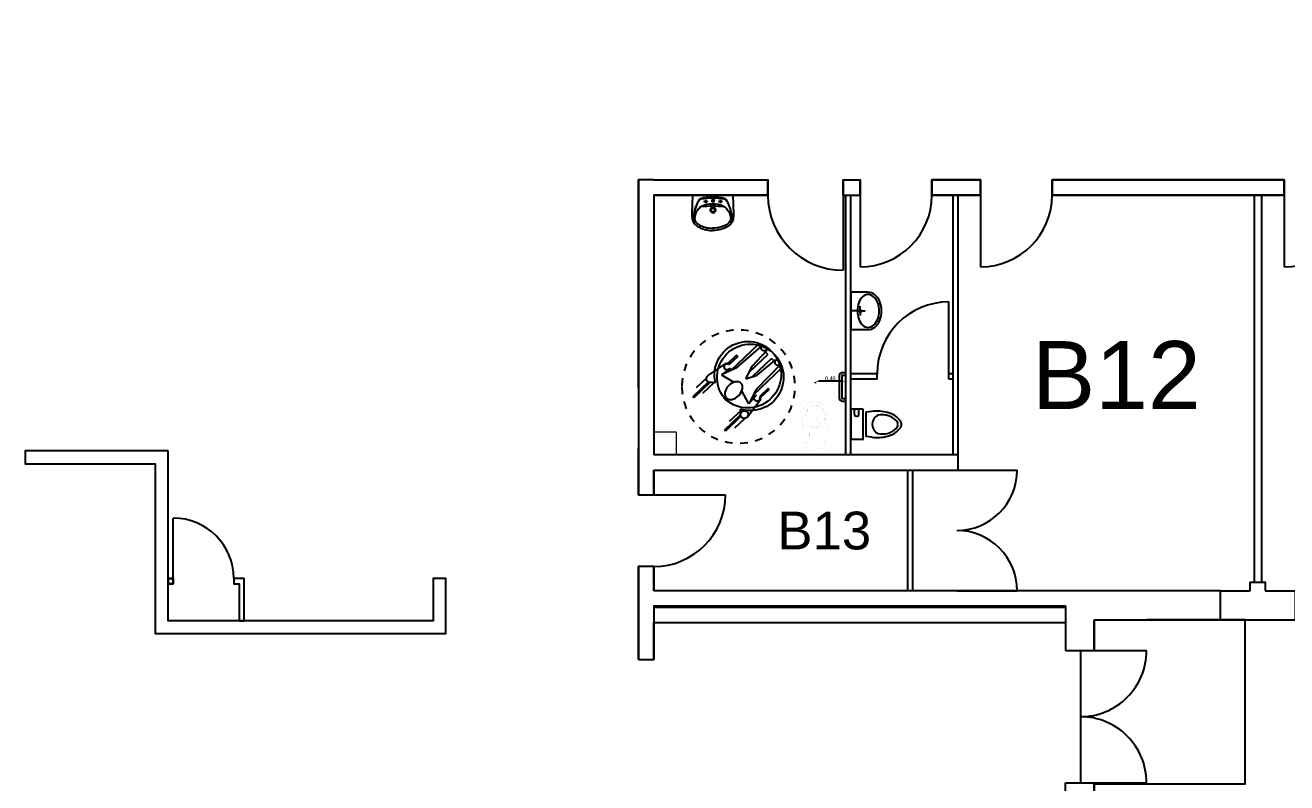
# Model space of a CAD drawing. Header units: millimetres. Extents: x -223503 to -221183, y 15861 to 17311.
# Drawn here: x -222548.29 to -222531.59, y 16059.87 to 16069.89 of the extents above; entities that cross this region are included whole.
import ezdxf

# ---------------------------------------------------------------- set-up
doc = ezdxf.new("R2010")
doc.units = ezdxf.units.MM
doc.linetypes.add('CACHE2', pattern=[4.7625, 3.175, -1.5875])
for name, color, linetype in [('ASTEC - AMENAGEMENT INFIRMERIE', 7, 'Continuous'), ('BA CLOISON', 8, 'Continuous'), ('BA FENETRE', 8, 'Continuous'), ('BA MURS', 8, 'Continuous'), ('BA PORTES', 8, 'Continuous'), ('CF EQUIPEMENTS', 8, 'Continuous')]:
    doc.layers.add(name, color=color, linetype=linetype)
doc.layers.add('NUMEROTATION', color=172, linetype='Continuous', lineweight=30)
doc.styles.get("Standard").update_dxf_attribs({"font": 'arial.ttf'})
doc.dimstyles.new('ISO-25', dxfattribs={"dimtxt": 2.5, "dimasz": 2.5, "dimexe": 1.25, "dimexo": 0.625, "dimtad": 1, "dimtxsty": 'Standard', "dimcen": 2.5, "dimadec": 0, "dimazin": 0, "dimtfac": 1, "dimtmove": 0, "dimatfit": 3, "dimfxl": 1, "dimarcsym": 0})

# ---------------------------------------------------------------- blocks, each defined once
blk = doc.blocks.new('A$C2F2645E9')
at = {"layer": 'BA MURS'}
for p, q in [((0, 0.496), (0, 0.116)), ((0, 0.496), (0.995, 0.496)), ((0.995, 0.496), (0.995, 0.116)), ((0, 0.116), (0.392, 0.116)), ((0.592, 0.116), (0.995, 0.116))]:
    blk.add_line(p, q, dxfattribs=at)
blk.add_lwpolyline([(0.392, 0.116), (0.392, 0), (0.592, 0), (0.592, 0.116)], dxfattribs=at)
blk = doc.blocks.new('A$C617D50E7')
at = {"layer": 'BA FENETRE', "linetype": 'ByBlock', "lineweight": 25}
for p, q in [((0, 0), (0, 4.405)), ((0.056, 4.349), (0, 4.349)), ((0.056, 0), (0.056, 4.405)), ((0.056, 3.608), (0, 3.608)), ((0.056, 3.552), (0, 3.552)), ((0.056, 2.72), (0, 2.72)), ((0.056, 2.664), (0, 2.664)), ((0.056, 1.832), (0, 1.832)), ((0.056, 1.776), (0, 1.776)), ((0.056, 0.944), (0, 0.944)), ((0.056, 0.888), (0, 0.888)), ((0.056, 0.056), (0, 0.056))]:
    blk.add_line(p, q, dxfattribs=at)
for points in [[(0.028, 4.349), (0.028, 4.349), (0.028, 3.608), (0.028, 3.608)], [(0.028, 4.349), (0.028, 3.608), (0.028, 3.608), (0.028, 4.349)], [(0.028, 2.72), (0.028, 3.552), (0.028, 3.552), (0.028, 2.72)], [(0.028, 3.552), (0.028, 2.72), (0.028, 2.72), (0.028, 3.552)], [(0.028, 1.832), (0.028, 2.664), (0.028, 2.664), (0.028, 1.832)], [(0.028, 2.664), (0.028, 1.832), (0.028, 1.832), (0.028, 2.664)], [(0.028, 0.944), (0.028, 1.776), (0.028, 1.776), (0.028, 0.944)], [(0.028, 1.776), (0.028, 0.944), (0.028, 0.944), (0.028, 1.776)], [(0.028, 0.056), (0.028, 0.056), (0.028, 0.888), (0.028, 0.888)], [(0.028, 0.888), (0.028, 0.056), (0.028, 0.056), (0.028, 0.888)]]:
    blk.add_lwpolyline(points, close=True, dxfattribs=at)
blk = doc.blocks.new('A$C152152E4')
at = {"layer": 'BA FENETRE', "linetype": 'ByBlock', "lineweight": 25}
for p, q in [((0, 0), (0, 2.629)), ((0.056, 2.573), (0, 2.573)), ((0.056, 0), (0.056, 2.629)), ((0.056, 1.832), (0, 1.832)), ((0.056, 1.776), (0, 1.776)), ((0.056, 0.944), (0, 0.944)), ((0.056, 0.888), (0, 0.888)), ((0.056, 0.056), (0, 0.056)), ((0.056, 0), (0, 0))]:
    blk.add_line(p, q, dxfattribs=at)
for points in [[(0.028, 2.573), (0.028, 2.573), (0.028, 1.832), (0.028, 1.832)], [(0.028, 2.573), (0.028, 1.832), (0.028, 1.832), (0.028, 2.573)], [(0.028, 0.944), (0.028, 1.776), (0.028, 1.776), (0.028, 0.944)], [(0.028, 1.776), (0.028, 0.944), (0.028, 0.944), (0.028, 1.776)], [(0.028, 0.056), (0.028, 0.888), (0.028, 0.888), (0.028, 0.056)], [(0.028, 0.888), (0.028, 0.056), (0.028, 0.056), (0.028, 0.888)]]:
    blk.add_lwpolyline(points, close=True, dxfattribs=at)
blk = doc.blocks.new('A$C1C625496')
at = {"layer": 'BA FENETRE', "linetype": 'ByBlock', "lineweight": 25}
for p, q in [((0.995, 0.056), (5.4, 0.056)), ((0.995, 0), (5.4, 0)), ((1.051, 0), (1.051, 0.056)), ((1.792, 0), (1.792, 0.056)), ((1.848, 0), (1.848, 0.056)), ((2.68, 0), (2.68, 0.056)), ((2.736, 0), (2.736, 0.056)), ((3.568, 0), (3.568, 0.056)), ((3.624, 0), (3.624, 0.056)), ((4.456, 0), (4.456, 0.056)), ((4.512, 0), (4.512, 0.056)), ((5.344, 0), (5.344, 0.056)), ((6.395, 0.056), (10.8, 0.056)), ((6.395, 0), (10.8, 0)), ((6.451, 0), (6.451, 0.056)), ((7.283, 0), (7.283, 0.056)), ((7.339, 0), (7.339, 0.056)), ((8.171, 0), (8.171, 0.056)), ((8.227, 0), (8.227, 0.056)), ((9.059, 0), (9.059, 0.056)), ((9.115, 0), (9.115, 0.056)), ((9.947, 0), (9.947, 0.056)), ((10.003, 0), (10.003, 0.056)), ((10.744, 0), (10.744, 0.056)), ((11.795, 0.056), (14.515, 0.056)), ((11.795, 0), (14.459, 0)), ((11.851, 0), (11.851, 0.056)), ((12.683, 0), (12.683, 0.056)), ((12.739, 0), (12.739, 0.056)), ((13.571, 0), (13.571, 0.056)), ((13.627, 0), (13.627, 0.056)), ((14.459, 0), (14.459, 0.056)), ((14.515, 0), (14.515, 0.056))]:
    blk.add_line(p, q, dxfattribs=at)
for points in [[(1.051, 0.028), (1.051, 0.028), (1.792, 0.028), (1.792, 0.028)], [(1.792, 0.028), (1.051, 0.028), (1.051, 0.028), (1.792, 0.028)], [(1.848, 0.028), (2.68, 0.028), (2.68, 0.028), (1.848, 0.028)], [(2.68, 0.028), (1.848, 0.028), (1.848, 0.028), (2.68, 0.028)], [(2.736, 0.028), (3.568, 0.028), (3.568, 0.028), (2.736, 0.028)], [(3.568, 0.028), (2.736, 0.028), (2.736, 0.028), (3.568, 0.028)], [(3.624, 0.028), (4.456, 0.028), (4.456, 0.028), (3.624, 0.028)], [(4.456, 0.028), (3.624, 0.028), (3.624, 0.028), (4.456, 0.028)], [(5.344, 0.028), (5.344, 0.028), (4.512, 0.028), (4.512, 0.028)], [(5.344, 0.028), (4.512, 0.028), (4.512, 0.028), (5.344, 0.028)], [(6.451, 0.028), (6.451, 0.028), (7.283, 0.028), (7.283, 0.028)], [(7.283, 0.028), (6.451, 0.028), (6.451, 0.028), (7.283, 0.028)], [(7.339, 0.028), (8.171, 0.028), (8.171, 0.028), (7.339, 0.028)], [(8.171, 0.028), (7.339, 0.028), (7.339, 0.028), (8.171, 0.028)], [(8.227, 0.028), (9.059, 0.028), (9.059, 0.028), (8.227, 0.028)], [(9.059, 0.028), (8.227, 0.028), (8.227, 0.028), (9.059, 0.028)], [(9.115, 0.028), (9.947, 0.028), (9.947, 0.028), (9.115, 0.028)], [(9.947, 0.028), (9.115, 0.028), (9.115, 0.028), (9.947, 0.028)], [(10.744, 0.028), (10.744, 0.028), (10.003, 0.028), (10.003, 0.028)], [(10.744, 0.028), (10.003, 0.028), (10.003, 0.028), (10.744, 0.028)], [(11.851, 0.028), (11.851, 0.028), (12.683, 0.028), (12.683, 0.028)], [(12.683, 0.028), (11.851, 0.028), (11.851, 0.028), (12.683, 0.028)], [(12.739, 0.028), (13.571, 0.028), (13.571, 0.028), (12.739, 0.028)], [(13.571, 0.028), (12.739, 0.028), (12.739, 0.028), (13.571, 0.028)], [(13.627, 0.028), (14.459, 0.028), (14.459, 0.028), (13.627, 0.028)], [(14.459, 0.028), (13.627, 0.028), (13.627, 0.028), (14.459, 0.028)]]:
    blk.add_lwpolyline(points, close=True, dxfattribs=at)
at = {"layer": 'BA MURS'}
for p, q in [((15.269, 18.729), (14.889, 18.729)), ((15.269, 5.3), (14.889, 5.3)), ((14.889, 4.724), (15.269, 4.724)), ((15.269, 2.095), (14.889, 2.095)), ((14.515, 0), (14.515, 0.38))]:
    blk.add_line(p, q, dxfattribs=at)
at = {"xscale": -1}
for p, rotation in [((14.774, 13.329), 270), ((14.774, 7.929), 270), ((0, 0.496), 180), ((5.4, 0.496), 180), ((10.8, 0.496), 180)]:
    blk.add_blockref('A$C2F2645E9', p, dxfattribs=dict(at, rotation=rotation))
at = {"layer": 'BA MURS'}
for name, p in [('A$C617D50E7', (15.213, 14.324)), ('A$C617D50E7', (15.213, 8.924)), ('A$C152152E4', (15.213, 5.3)), ('A$C152152E4', (15.213, 2.095))]:
    blk.add_blockref(name, p, dxfattribs=at)
blk = doc.blocks.new('Barre maintien')
for p, q in [((-0.04, 0), (0, 0)), ((-0.085, -0.045), (-0.085, -0.335)), ((-0.05, -0.045), (-0.05, -0.335)), ((-0.04, -0.035), (0, -0.035)), ((-0.04, -0.345), (0, -0.345)), ((-0.04, -0.38), (0, -0.38))]:
    blk.add_line(p, q)
for centre, radius, start, end in [((-0.04, -0.045), 0.045, 90, 180), ((-0.04, -0.045), 0.01, 90, 180), ((-0.04, -0.335), 0.045, 180, 270), ((-0.04, -0.335), 0.01, 180, 270)]:
    blk.add_arc(centre, radius, start, end)
blk = doc.blocks.new('*D39')
at = {"layer": 'BA MURS', "color": 0, "lineweight": -2, "transparency": 16777216}
for p, q in [((-222537.837, 16065.172), (-222537.837, 16065.157)), ((-222537.485, 16065.182), (-222537.787, 16065.182)), ((-222537.435, 16065.172), (-222537.435, 16065.157))]:
    blk.add_line(p, q, dxfattribs=at)
at = {"layer": 'BA MURS', "color": 0, "transparency": 16777216}
for points in [[(-222537.787, 16065.191), (-222537.787, 16065.174), (-222537.837, 16065.182)], [(-222537.485, 16065.191), (-222537.485, 16065.174), (-222537.435, 16065.182)]]:
    blk.add_solid(points, dxfattribs=at)
at = {"layer": 'BA MURS', "color": 0, "transparency": 16777216, "insert": (-222537.636, 16065.22), "char_height": 0.05, "attachment_point": 5}
blk.add_mtext('0.40', dxfattribs=at)
blk = doc.blocks.new('Cercle Handi')
at = {"color": 0}
for p, q in [((-456, 410), (-460, 392)), ((-172, 332), (-460, 392)), ((-178, 352), (-456, 410)), ((-150, 401), (-334, 440)), ((-109, 403), (166, 297)), ((-141, 287), (-346, 330)), ((-153, 311), (-132, 269)), ((180, 156), (-3, 265)), ((133, 219), (-3, 265)), ((-3, 265), (9, 70)), ((606, 93), (110, 197)), ((141, 222), (133, 219)), ((322, 228), (164, 261)), ((166, 297), (170, 265)), ((325, 246), (168, 279)), ((325, 246), (322, 228)), ((-242, 21), (-232, 68)), ((638, 37), (180, 156)), ((596, 48), (606, 93)), ((638, 37), (636, 38)), ((-111, -252), (-21, -82)), ((137, -35), (292, -1)), ((137, -35), (302, -138)), ((553, -159), (223, -89)), ((568, -88), (224, -16)), ((292, -1), (330, -5)), ((302, -138), (564, -212)), ((330, -5), (599, -44)), ((553, -159), (543, -206)), ((568, -88), (578, -41)), ((599, -44), (625, -37)), ((-581, -182), (-585, -202)), ((-307, -261), (-585, -202)), ((-288, -244), (-581, -182)), ((-301, -317), (-485, -278)), ((-247, -216), (-452, -173)), ((-268, -234), (-231, -204)), ((100, -226), (-111, -252)), ((31, -265), (-111, -252)), ((515, -340), (19, -236)), ((38, -270), (31, -265)), ((31, -349), (47, -321)), ((196, -367), (39, -334)), ((201, -346), (44, -313)), ((565, -302), (100, -226)), ((524, -295), (515, -340)), ((564, -212), (585, -229)), ((567, -301), (565, -302)), ((-264, -335), (31, -349)), ((201, -346), (196, -367))]:
    blk.add_line(p, q, dxfattribs=at)
at = {"color": 0, "linetype": 'CACHE2'}
blk.add_circle((0, 0), 750, dxfattribs=at)
at = {"color": 0}
for centre, radius, start, end in [((-128, 355), 51, 162.0036, 240.0357), ((-127, 355), 51.3, 68.9303, 162.0036), ((198, -22), 440, 138.5521, 168.1191), ((130, 260), 40.4, 286.7296, 6.0883), ((188, -70), 440, 168.1191, 197.6861), ((615, 3), 41, 285.2404, 55.1749), ((-262, -284), 51, 96.2026, 174.2346), ((-262, -284), 51.3, 174.2346, 267.3079), ((12, -301), 40.4, 330.15, 49.5087), ((559, -261), 41, 281.0633, 50.9978)]:
    blk.add_arc(centre, radius, start, end, dxfattribs=at)
blk.add_ellipse((-82, 12), major_axis=(-134, 34), ratio=0.676667, start_param=0, end_param=6.283185, dxfattribs=at)
blk = doc.blocks.new('A$C620860B5')
at = {"color": 0, "const_width": 0.0381}
for points in [[(31.4, 70), (4.1, 70), (3.8, 69.9), (3.7, 69.5), (3.7, 69.1), (3.7, 43.3), (3.7, 43), (3.7, 42.8), (3.7, 42.6), (3.7, 42.3), (3.7, 42.1), (3.6, 41.8), (3.6, 41.5), (3.6, 41.3), (3.5, 41), (3.5, 40.7), (3.4, 40.4), (3.4, 40.1), (3.3, 39.8), (3.3, 39.5), (3.2, 39.2), (3.1, 38.8), (3.1, 38.5), (3, 38.2), (2.9, 37.8), (2.9, 37.5), (2.8, 37.1), (2.7, 36.8), (2.6, 36.4), (2.5, 36), (2.5, 35.6), (2.4, 35.3), (2.3, 34.9), (2.2, 34.5), (2.1, 34.1), (2, 33.7), (1.9, 33.3), (1.8, 32.9), (1.8, 32.4), (1.7, 32), (1.6, 31.6), (1.5, 31.2), (1.4, 30.7), (1.3, 30.3), (1.2, 29.8), (1.2, 29.4), (1.1, 28.9), (1, 28.5), (0.9, 28), (0.8, 27.5), (0.8, 27.1), (0.7, 26.6), (0.6, 26.1), (0.6, 25.6), (0.5, 25.1), (0.4, 24.6), (0.4, 24.1), (0.3, 23.6), (0.3, 23.1), (0.2, 22.6), (0.2, 22.1), (0.1, 21.6), (0.1, 21.1), (0.1, 20.6), (0, 20.1), (0, 19.7), (0, 19.3), (0, 18.9), (0, 18.5), (0, 18.1), (0.1, 17.7), (0.1, 17.3), (0.1, 17), (0.2, 16.6), (0.2, 16.2), (0.3, 15.8), (0.3, 15.5), (0.4, 15.1), (0.5, 14.7), (0.6, 14.4), (0.7, 14), (0.8, 13.6), (0.9, 13.3), (1, 12.9), (1.1, 12.6), (1.2, 12.2), (1.4, 11.9), (1.5, 11.6), (1.6, 11.2), (1.8, 10.9), (1.9, 10.6), (2.1, 10.2), (2.3, 9.9), (2.4, 9.6), (2.6, 9.3), (2.8, 9), (3, 8.7), (3.2, 8.4), (3.4, 8.1), (3.6, 7.8), (3.8, 7.5), (4, 7.2), (4.2, 6.9), (4.4, 6.6), (4.6, 6.4), (4.9, 6.1), (5.1, 5.8), (5.3, 5.6), (5.6, 5.3), (5.8, 5.1), (6.1, 4.8), (6.3, 4.6), (6.6, 4.4), (6.9, 4.1), (7.1, 3.9), (7.4, 3.7), (7.7, 3.5), (8, 3.3), (8.3, 3.1), (8.6, 2.9), (8.8, 2.7), (9.1, 2.5), (9.4, 2.3), (9.7, 2.2), (10.1, 2), (10.4, 1.8), (10.7, 1.7), (11, 1.5), (11.3, 1.4), (11.6, 1.3), (12, 1.1), (12.3, 1), (12.6, 0.9), (12.9, 0.8), (13.3, 0.7), (13.6, 0.6), (14, 0.5), (14.3, 0.4), (14.6, 0.3), (15, 0.3), (15.3, 0.2), (15.7, 0.2), (16, 0.1), (16.4, 0.1), (16.7, 0.1), (17.1, 0), (17.5, 0), (17.8, 0), (18.2, 0), (18.5, 0), (18.9, 0.1), (19.3, 0.1), (19.6, 0.1), (20, 0.2), (20.3, 0.2), (20.7, 0.3), (21, 0.3), (21.3, 0.4), (21.7, 0.5), (22, 0.6), (22.4, 0.7), (22.7, 0.8), (23, 0.9), (23.4, 1), (23.7, 1.1), (24, 1.3), (24.3, 1.4), (24.7, 1.5), (25, 1.7), (25.3, 1.8), (25.6, 2), (25.9, 2.2), (26.2, 2.3), (26.5, 2.5), (26.8, 2.7), (27.1, 2.9), (27.4, 3.1), (27.7, 3.3), (27.9, 3.5), (28.2, 3.7), (28.5, 3.9), (28.8, 4.1), (29, 4.4), (29.3, 4.6), (29.5, 4.8), (29.8, 5.1), (30.1, 5.3), (30.3, 5.6), (30.5, 5.8), (30.8, 6.1), (31, 6.4), (31.2, 6.6), (31.5, 6.9), (31.7, 7.2), (31.9, 7.5), (32.1, 7.8), (32.3, 8.1), (32.5, 8.4), (32.7, 8.7), (32.9, 9), (33, 9.3), (33.2, 9.6), (33.4, 9.9), (33.6, 10.2), (33.7, 10.6), (33.9, 10.9), (34, 11.2), (34.2, 11.6), (34.3, 11.9), (34.4, 12.2), (34.5, 12.6), (34.7, 12.9), (34.8, 13.3), (34.9, 13.6), (35, 14), (35.1, 14.4), (35.1, 14.7), (35.2, 15.1), (35.3, 15.5), (35.4, 15.8), (35.4, 16.2), (35.5, 16.6), (35.5, 17), (35.5, 17.3), (35.6, 17.7), (35.6, 18.1), (35.6, 18.5), (35.6, 18.9), (35.6, 19.3), (35.6, 19.7), (35.6, 20.1), (35.6, 20.6), (35.5, 21.1), (35.5, 21.6), (35.5, 22.1), (35.4, 22.6), (35.4, 23.1), (35.3, 23.6), (35.3, 24.1), (35.2, 24.6), (35.1, 25.1), (35.1, 25.6), (35, 26.1), (34.9, 26.6), (34.9, 27.1), (34.8, 27.5), (34.7, 28), (34.6, 28.5), (34.6, 28.9), (34.5, 29.4), (34.4, 29.8), (34.3, 30.3), (34.2, 30.7), (34.1, 31.2), (34.1, 31.6), (34, 32), (33.9, 32.4), (33.8, 32.9), (33.7, 33.3), (33.6, 33.7), (33.5, 34.1), (33.4, 34.5), (33.4, 34.9), (33.3, 35.3), (33.2, 35.6), (33.1, 36), (33, 36.4), (32.9, 36.8), (32.9, 37.1), (32.8, 37.5), (32.7, 37.8), (32.6, 38.2), (32.6, 38.5), (32.5, 38.8), (32.4, 39.2), (32.4, 39.5), (32.3, 39.8), (32.3, 40.1), (32.2, 40.4), (32.2, 40.7), (32.1, 41), (32.1, 41.3), (32, 41.5), (32, 41.8), (32, 42.1), (32, 42.3), (31.9, 42.6), (31.9, 42.8), (31.9, 43), (31.9, 43.3), (31.9, 69.4), (31.9, 69.7), (31.7, 70), (31.4, 70)], [(4.5, 51.6), (8.8, 65.7)], [(8.8, 65.7), (8.9, 65.8), (9, 65.9), (9.2, 65.9)], [(9.2, 65.9), (26.5, 65.9)], [(26.5, 65.9), (26.6, 65.9), (26.8, 65.8), (26.8, 65.7)], [(26.8, 65.7), (31.2, 51.6)], [(17.8, 4.2), (18.2, 4.2), (18.5, 4.2), (18.9, 4.3), (19.2, 4.3), (19.5, 4.3), (19.9, 4.4), (20.2, 4.5), (20.5, 4.5), (20.9, 4.6), (21.2, 4.7), (21.5, 4.8), (21.8, 4.9), (22.1, 5.1), (22.5, 5.2), (22.8, 5.3), (23.1, 5.5), (23.4, 5.6), (23.7, 5.8), (24, 6), (24.3, 6.2), (24.5, 6.3), (24.8, 6.5), (25.1, 6.8), (25.4, 7), (25.6, 7.2), (25.9, 7.4), (26.2, 7.7), (26.4, 7.9), (26.7, 8.1), (26.9, 8.4), (27.2, 8.7), (27.4, 8.9), (27.6, 9.2), (27.8, 9.5), (28.1, 9.8), (28.3, 10.1), (28.5, 10.4), (28.7, 10.7), (28.9, 11), (29.1, 11.3), (29.2, 11.6), (29.4, 12), (29.6, 12.3), (29.7, 12.6), (29.9, 13), (30, 13.3), (30.2, 13.7), (30.3, 14), (30.5, 14.4), (30.6, 14.8), (30.7, 15.1), (30.8, 15.5), (30.9, 15.9), (31, 16.3), (31.1, 16.7), (31.1, 17.1), (31.2, 17.4), (31.2, 17.8), (31.3, 18.2), (31.3, 18.6), (31.4, 19.1), (31.4, 19.5), (31.4, 19.9), (31.4, 20.3), (31.4, 20.7), (31.4, 21.1), (31.4, 21.5), (31.4, 21.9), (31.3, 22.3), (31.3, 22.6), (31.3, 23), (31.2, 23.4), (31.2, 23.8), (31.1, 24.2), (31.1, 24.5), (31, 24.9), (30.9, 25.3), (30.9, 25.6), (30.8, 26), (30.7, 26.3), (30.6, 26.7), (30.5, 27), (30.4, 27.4), (30.3, 27.7), (30.2, 28.1), (30, 28.4), (29.9, 28.7), (29.8, 29), (29.6, 29.3), (29.5, 29.6), (29.3, 29.9), (29.2, 30.2), (29, 30.5), (28.8, 30.8), (28.6, 31.1), (28.5, 31.4), (28.3, 31.6), (28.1, 31.9), (27.9, 32.2), (27.6, 32.4), (27.4, 32.7), (27.2, 32.9), (27, 33.1), (26.7, 33.3), (26.5, 33.6), (26.2, 33.8), (25.9, 34), (25.7, 34.2), (25.4, 34.4), (25.1, 34.5), (24.8, 34.7), (24.5, 34.9), (24.2, 35), (23.9, 35.2), (23.6, 35.3), (23.2, 35.5), (22.9, 35.6), (22.6, 35.7), (22.2, 35.8), (21.8, 35.9), (21.5, 36), (21.1, 36.1), (20.7, 36.1), (20.3, 36.2), (19.9, 36.3), (19.5, 36.3), (19.1, 36.3), (18.7, 36.4), (18.3, 36.4), (17.8, 36.4), (17.4, 36.4), (17, 36.4), (16.5, 36.3), (16.1, 36.3), (15.7, 36.3), (15.3, 36.2), (14.9, 36.1), (14.5, 36.1), (14.2, 36), (13.8, 35.9), (13.4, 35.8), (13.1, 35.7), (12.7, 35.6), (12.4, 35.5), (12.1, 35.3), (11.7, 35.2), (11.4, 35), (11.1, 34.9), (10.8, 34.7), (10.5, 34.5), (10.2, 34.4), (10, 34.2), (9.7, 34), (9.4, 33.8), (9.2, 33.6), (8.9, 33.3), (8.7, 33.1), (8.5, 32.9), (8.2, 32.7), (8, 32.4), (7.8, 32.2), (7.6, 31.9), (7.4, 31.6), (7.2, 31.4), (7, 31.1), (6.8, 30.8), (6.6, 30.5), (6.5, 30.2), (6.3, 29.9), (6.2, 29.6), (6, 29.3), (5.9, 29), (5.7, 28.7), (5.6, 28.4), (5.5, 28.1), (5.4, 27.7), (5.2, 27.4), (5.1, 27), (5, 26.7), (4.9, 26.3), (4.9, 26), (4.8, 25.6), (4.7, 25.3), (4.6, 24.9), (4.6, 24.5), (4.5, 24.2), (4.5, 23.8), (4.4, 23.4), (4.4, 23), (4.3, 22.6), (4.3, 22.3), (4.3, 21.9), (4.3, 21.5), (4.2, 21.1), (4.2, 20.7), (4.2, 20.3), (4.2, 19.9), (4.3, 19.5), (4.3, 19.1), (4.3, 18.6), (4.3, 18.2), (4.4, 17.8), (4.5, 17.4), (4.5, 17.1), (4.6, 16.7), (4.7, 16.3), (4.8, 15.9), (4.9, 15.5), (5, 15.1), (5.1, 14.8), (5.2, 14.4), (5.3, 14), (5.5, 13.7), (5.6, 13.3), (5.7, 13), (5.9, 12.6), (6.1, 12.3), (6.2, 12), (6.4, 11.6), (6.6, 11.3), (6.8, 11), (7, 10.7), (7.2, 10.4), (7.4, 10.1), (7.6, 9.8), (7.8, 9.5), (8, 9.2), (8.2, 8.9), (8.5, 8.7), (8.7, 8.4), (9, 8.1), (9.2, 7.9), (9.5, 7.7), (9.7, 7.4), (10, 7.2), (10.3, 7), (10.5, 6.8), (10.8, 6.5), (11.1, 6.3), (11.4, 6.2), (11.7, 6), (12, 5.8), (12.3, 5.6), (12.6, 5.5), (12.9, 5.3), (13.2, 5.2), (13.5, 5.1), (13.8, 4.9), (14.1, 4.8), (14.5, 4.7), (14.8, 4.6), (15.1, 4.5), (15.4, 4.5), (15.8, 4.4), (16.1, 4.3), (16.4, 4.3), (16.8, 4.3), (17.1, 4.2), (17.5, 4.2), (17.8, 4.2)], [(17.8, 5), (18.2, 5), (18.6, 5), (18.9, 5.1), (19.3, 5.1), (19.6, 5.2), (20, 5.2), (20.3, 5.3), (20.7, 5.4), (21, 5.5), (21.3, 5.6), (21.7, 5.7), (22, 5.8), (22.3, 5.9), (22.6, 6.1), (22.9, 6.2), (23.3, 6.4), (23.6, 6.5), (23.9, 6.7), (24.1, 6.9), (24.4, 7.1), (24.7, 7.3), (25, 7.5), (25.3, 7.7), (25.5, 7.9), (25.8, 8.2), (26, 8.4), (26.3, 8.7), (26.5, 8.9), (26.8, 9.2), (27, 9.5), (27.2, 9.7), (27.4, 10), (27.7, 10.3), (27.9, 10.6), (28.1, 10.9), (28.3, 11.2), (28.4, 11.5), (28.6, 11.8), (28.8, 12.2), (29, 12.5), (29.1, 12.8), (29.3, 13.2), (29.4, 13.5), (29.5, 13.8), (29.7, 14.2), (29.8, 14.6), (29.9, 14.9), (30, 15.3), (30.1, 15.6), (30.2, 16), (30.3, 16.4), (30.4, 16.8), (30.4, 17.2), (30.5, 17.5), (30.5, 17.9), (30.6, 18.3), (30.6, 18.7), (30.6, 19.1), (30.6, 19.5), (30.6, 19.9), (30.6, 20.3), (30.6, 20.7), (30.6, 21.1), (30.6, 21.5), (30.6, 21.8), (30.5, 22.2), (30.5, 22.6), (30.5, 23), (30.4, 23.3), (30.4, 23.7), (30.3, 24.1), (30.2, 24.4), (30.2, 24.8), (30.1, 25.1), (30, 25.5), (29.9, 25.8), (29.8, 26.1), (29.7, 26.4), (29.6, 26.8), (29.5, 27.1), (29.3, 27.4), (29.2, 27.7), (29.1, 28), (28.9, 28.3), (28.8, 28.6), (28.6, 28.8), (28.4, 29.1), (28.3, 29.4), (28.1, 29.6), (27.9, 29.9), (27.7, 30.1), (27.5, 30.4), (27.2, 30.6), (27, 30.8), (26.8, 31.1), (26.5, 31.3), (26.3, 31.5), (26, 31.7), (25.7, 31.9), (25.5, 32), (25.2, 32.2), (24.9, 32.4), (24.6, 32.5), (24.3, 32.7), (23.9, 32.8), (23.6, 33), (23.2, 33.1), (22.9, 33.2), (22.5, 33.3), (22.1, 33.4), (21.8, 33.5), (21.4, 33.6), (21, 33.7), (20.5, 33.7), (20.1, 33.8), (19.7, 33.8), (19.2, 33.8), (18.8, 33.9), (18.3, 33.9), (17.8, 33.9), (17.3, 33.9), (16.9, 33.9), (16.4, 33.8), (16, 33.8), (15.5, 33.8), (15.1, 33.7), (14.7, 33.7), (14.3, 33.6), (13.9, 33.5), (13.5, 33.4), (13.1, 33.3), (12.8, 33.2), (12.4, 33.1), (12.1, 33), (11.7, 32.8), (11.4, 32.7), (11.1, 32.5), (10.8, 32.4), (10.5, 32.2), (10.2, 32), (9.9, 31.9), (9.6, 31.7), (9.4, 31.5), (9.1, 31.3), (8.9, 31.1), (8.6, 30.8), (8.4, 30.6), (8.2, 30.4), (8, 30.1), (7.8, 29.9), (7.6, 29.6), (7.4, 29.4), (7.2, 29.1), (7, 28.8), (6.9, 28.6), (6.7, 28.3), (6.6, 28), (6.4, 27.7), (6.3, 27.4), (6.2, 27.1), (6.1, 26.8), (5.9, 26.4), (5.8, 26.1), (5.7, 25.8), (5.6, 25.5), (5.6, 25.1), (5.5, 24.8), (5.4, 24.4), (5.3, 24.1), (5.3, 23.7), (5.2, 23.3), (5.2, 23), (5.1, 22.6), (5.1, 22.2), (5.1, 21.8), (5.1, 21.5), (5, 21.1), (5, 20.7), (5, 20.3), (5, 19.9), (5, 19.5), (5, 19.1), (5, 18.7), (5.1, 18.3), (5.1, 17.9), (5.2, 17.5), (5.2, 17.2), (5.3, 16.8), (5.4, 16.4), (5.4, 16), (5.5, 15.6), (5.6, 15.3), (5.7, 14.9), (5.8, 14.6), (6, 14.2), (6.1, 13.8), (6.2, 13.5), (6.4, 13.2), (6.5, 12.8), (6.7, 12.5), (6.8, 12.2), (7, 11.8), (7.2, 11.5), (7.4, 11.2), (7.6, 10.9), (7.8, 10.6), (8, 10.3), (8.2, 10), (8.4, 9.7), (8.6, 9.5), (8.9, 9.2), (9.1, 8.9), (9.3, 8.7), (9.6, 8.4), (9.9, 8.2), (10.1, 7.9), (10.4, 7.7), (10.6, 7.5), (10.9, 7.3), (11.2, 7.1), (11.5, 6.9), (11.8, 6.7), (12.1, 6.5), (12.4, 6.4), (12.7, 6.2), (13, 6.1), (13.3, 5.9), (13.6, 5.8), (14, 5.7), (14.3, 5.6), (14.6, 5.5), (15, 5.4), (15.3, 5.3), (15.7, 5.2), (16, 5.2), (16.4, 5.1), (16.7, 5.1), (17.1, 5), (17.5, 5), (17.8, 5)], [(8.8, 43.1), (11.3, 43.1)], [(9.3, 43.1), (9.4, 43.4), (9.7, 43.7), (10, 43.8), (10.4, 43.7), (10.7, 43.4), (10.8, 43.1), (10.7, 42.7), (10.4, 42.4), (10, 42.3), (9.7, 42.4), (9.4, 42.7), (9.3, 43.1)], [(10.1, 41.4), (10.1, 44.5)], [(26.7, 43.1), (24.4, 43.1)], [(26.3, 43.1), (26.2, 43.5), (25.9, 43.7), (25.5, 43.8), (25.2, 43.7), (24.9, 43.5), (24.8, 43.1), (24.9, 42.7), (25.2, 42.4), (25.5, 42.3), (25.9, 42.4), (26.2, 42.7), (26.3, 43.1)], [(25.5, 41.5), (25.5, 44.4)], [(17.9, 22.7), (17.5, 22.7), (17.4, 22.7), (17.3, 22.7), (17.2, 22.7), (17, 22.7), (16.8, 22.7), (16.6, 22.7), (16.3, 22.8), (16, 22.8), (15.7, 22.9), (15.4, 23.1), (15.1, 23.2), (14.7, 23.4), (14.4, 23.6), (14.1, 23.9), (13.9, 24.2), (13.6, 24.6), (13.4, 25), (13.2, 25.5), (13.1, 26.1), (13, 26.7), (12.3, 31.1), (12.4, 31.7), (12.5, 32.1), (12.8, 32.4), (13.2, 32.6), (13.7, 32.7), (14.2, 32.9), (14.7, 33), (15.2, 33.1), (15.6, 33.1), (16.1, 33.2), (16.5, 33.2), (16.9, 33.2), (17.4, 33.2), (17.9, 33.2), (18.3, 33.2), (18.8, 33.2), (19.2, 33.2), (19.6, 33.2), (20.1, 33.1), (20.5, 33.1), (21, 33), (21.5, 32.9), (22, 32.7), (22.5, 32.6), (22.9, 32.4), (23.2, 32.1), (23.3, 31.7), (23.4, 31.1), (22.7, 26.7), (22.6, 26.1), (22.5, 25.5), (22.3, 25), (22.1, 24.6), (21.8, 24.2), (21.6, 23.9), (21.3, 23.6), (21, 23.4), (20.6, 23.2), (20.3, 23.1), (20, 22.9), (19.7, 22.8), (19.4, 22.8), (19.1, 22.7), (18.9, 22.7), (18.7, 22.7), (18.5, 22.7), (18.4, 22.7), (18.3, 22.7), (18.2, 22.7), (17.9, 22.7)]]:
    blk.add_lwpolyline(points, dxfattribs=at)
blk = doc.blocks.new('Lavabo 500-445')
at = {"color": 0, "ltscale": 0.5}
blk.add_line((0.8, 47), (54.1, 47), dxfattribs=at)
at = {"color": 0, "linetype": 'Continuous'}
for p, q in [((15, 38.5), (16.4, 38.5)), ((17.2, 39.4), (17.2, 40.7)), ((17.2, 37.7), (17.2, 36.4)), ((19.4, 38.5), (18, 38.5)), ((24.5, 39.5), (25.9, 39.5)), ((27, 42), (27, 40.6)), ((27, 38.5), (27, 37.1)), ((29.4, 39.5), (28.1, 39.5)), ((34.6, 38.5), (35.9, 38.5)), ((36.7, 39.4), (36.7, 40.7)), ((36.7, 37.7), (36.7, 36.4)), ((38.9, 38.5), (37.6, 38.5)), ((25.6, 27.1), (22.4, 27.1)), ((27, 31.6), (27, 28.4)), ((27, 25.7), (27, 22.5)), ((31.5, 27.1), (28.4, 27.1))]:
    blk.add_line(p, q, dxfattribs=at)
for centre, radius in [((27, 39.5), 1.75), ((27, 27.1), 3.5), ((27, 27.1), 2.5)]:
    blk.add_circle(centre, radius, dxfattribs=at)
at = {"color": 0, "ltscale": 0.5}
for centre, radius, start, end in [((59, 10.8), 57.5, 148.648, 165.7967), ((12.7, 39.1), 3.67, 109.6829, 143.1102), ((42.3, 39.1), 3.67, 36.8898, 70.3171), ((-4, 10.8), 57.5, 14.2033, 31.352)]:
    blk.add_arc(centre, radius, start, end, dxfattribs=at)
at = {"color": 0}
for centre, radius, start, end in [((12.8, 38.4), 3.67, 100.5561, 141.3183), ((27.5, -15.2), 60, 74.5003, 105.4997), ((27.5, -40.7), 84.1, 79.4923, 100.5077), ((27.5, 0.7), 34.8, 66.7884, 113.2116), ((42.2, 38.4), 3.67, 38.6817, 79.4439), ((27.5, -103.3), 136, 83.6125, 96.3875)]:
    blk.add_arc(centre, radius, start, end, dxfattribs=at)
at = {"color": 0, "linetype": 'Continuous'}
for centre, start, end in [((17.2, 38.5), 148.745, 211.255), ((17.2, 38.5), 58.745, 121.255), ((17.2, 38.5), 238.745, 301.255), ((17.2, 38.5), 328.745, 31.255), ((36.7, 38.5), 148.745, 211.255), ((36.7, 38.5), 58.745, 121.255), ((36.7, 38.5), 238.745, 301.255), ((36.7, 38.5), 328.745, 31.255)]:
    blk.add_arc(centre, 1.5, start, end, dxfattribs=at)
at = {"color": 0}
for points, knots in [([(0.8, 47), (0.6, 41.8), (0.2, 30.9), (-0.1, 20.9), (0.4, 14.6), (2.5, 9.4), (7.6, 4.9), (15.3, 1.8), (21.9, 0.3), (26.4, 0), (27.5, 0)], [0, 0, 0, 0, 6.862415, 11.432979, 13.061515, 15.17947, 18.596172, 21.589508, 25.933706, 27.415306, 27.415306, 27.415306, 27.415306]), ([(9.8, 41.3), (9.5, 41), (8.9, 40), (7.5, 37.3), (5.2, 30.7), (3.2, 24.9), (2.1, 19), (2.1, 13.7), (3.8, 11.1), (4.4, 10.1)], [11.967274, 11.967274, 11.967274, 11.967274, 24.820686, 49.18275, 116.442747, 184.513038, 249.207347, 314.742254, 350.500887, 350.500887, 350.500887, 350.500887]), ([(54.1, 47), (54.4, 41.8), (54.8, 30.9), (55.1, 20.9), (54.6, 14.6), (52.5, 9.4), (47.4, 4.9), (39.7, 1.8), (33.1, 0.3), (28.6, 0), (27.5, 0)], [0, 0, 0, 0, 6.862415, 11.432979, 13.061515, 15.17947, 18.596172, 21.589508, 25.933706, 27.415306, 27.415306, 27.415306, 27.415306]), ([(45.2, 41.3), (45.4, 41), (46.1, 40), (47.5, 37.3), (49.7, 30.7), (51.8, 24.9), (52.9, 19), (52.9, 13.7), (51.2, 11.1), (50.6, 10.1)], [11.967274, 11.967274, 11.967274, 11.967274, 24.820686, 49.18275, 116.442747, 184.513038, 249.207347, 314.742254, 350.500887, 350.500887, 350.500887, 350.500887]), ([(13.8, 32.7), (13.4, 32.5), (11.5, 31.5), (7.6, 27.9), (5.3, 23.3), (4, 19.6), (3.4, 16.1), (4.3, 12), (8.6, 7.6), (15.8, 4.6), (22.4, 3.2), (26.5, 3), (27.5, 3)], [0, 0, 0, 0, 0.551076, 2.734038, 5.047655, 6.966551, 8.10082, 9.597606, 12.303606, 15.69898, 19.704485, 21.053077, 21.053077, 21.053077, 21.053077]), ([(41.2, 32.7), (41.6, 32.5), (43.4, 31.5), (47.4, 27.9), (49.7, 23.3), (51, 19.6), (51.5, 16.1), (50.7, 12), (46.4, 7.6), (39.2, 4.6), (32.6, 3.2), (28.5, 3), (27.5, 3)], [0, 0, 0, 0, 0.551076, 2.734038, 5.047655, 6.966551, 8.10082, 9.597606, 12.303606, 15.69898, 19.704485, 21.053077, 21.053077, 21.053077, 21.053077])]:
    blk.add_open_spline(points, degree=3, knots=knots, dxfattribs=at)

msp = doc.modelspace()

# ---------------------------------------------------------------- linework, layer by layer
at = {"layer": 'BA CLOISON'}
for p, q in [((-222537.435, 16067.647), (-222537.435, 16065.458)), ((-222537.364, 16065.058), (-222537.364, 16067.647)), ((-222536.015, 16067.647), (-222536.015, 16064.207)), ((-222535.944, 16064.207), (-222535.944, 16067.647)), ((-222531.924, 16067.647), (-222532.024, 16067.647)), ((-222532.024, 16067.647), (-222532.024, 16062.522)), ((-222531.924, 16062.522), (-222531.924, 16067.647)), ((-222537.435, 16065.458), (-222537.435, 16064.207)), ((-222537.364, 16064.207), (-222537.364, 16065.058)), ((-222536.614, 16064.007), (-222536.614, 16062.407)), ((-222536.614, 16064.007), (-222536.614, 16062.407)), ((-222536.544, 16062.407), (-222536.544, 16064.007)), ((-222536.544, 16062.407), (-222536.544, 16064.007))]:
    msp.add_line(p, q, dxfattribs=at)
for points in [[(-222537.016, 16065.282), (-222537.364, 16065.282)], [(-222536.015, 16065.282), (-222536.066, 16065.282)], [(-222537.016, 16065.211), (-222537.364, 16065.211)], [(-222536.015, 16065.211), (-222536.066, 16065.211)]]:
    msp.add_lwpolyline(points, dxfattribs=at)
at = {"layer": 'BA CLOISON', "linetype": 'Continuous', "lineweight": 0}
msp.add_lwpolyline([(-222539.974, 16064.207), (-222539.674, 16064.207), (-222539.674, 16064.507), (-222539.974, 16064.507)], close=True, dxfattribs=at)
at = {"layer": 'BA MURS'}
for p, q in [((-222540.174, 16067.847), (-222540.174, 16065.09)), ((-222539.974, 16067.847), (-222538.463, 16067.847)), ((-222537.467, 16067.847), (-222537.241, 16067.847)), ((-222539.974, 16067.647), (-222539.974, 16064.294)), ((-222537.467, 16067.647), (-222537.241, 16067.647)), ((-222536.278, 16067.647), (-222536.291, 16067.647)), ((-222535.957, 16067.647), (-222536.278, 16067.647)), ((-222535.944, 16067.647), (-222535.957, 16067.647)), ((-222548.294, 16064.261), (-222548.294, 16064.091)), ((-222546.574, 16064.261), (-222548.294, 16064.261)), ((-222546.404, 16064.261), (-222546.574, 16064.261)), ((-222546.404, 16062.011), (-222546.404, 16064.261)), ((-222539.974, 16064.294), (-222539.974, 16064.207)), ((-222535.944, 16064.207), (-222539.974, 16064.207)), ((-222535.944, 16064.007), (-222535.944, 16064.207)), ((-222548.294, 16064.091), (-222546.574, 16064.091)), ((-222546.574, 16064.091), (-222546.574, 16061.841)), ((-222539.974, 16064.007), (-222535.944, 16064.007)), ((-222539.974, 16063.679), (-222539.974, 16064.007)), ((-222539.974, 16064.007), (-222539.974, 16063.679)), ((-222539.974, 16063.679), (-222539.974, 16064.007)), ((-222539.974, 16064.007), (-222539.974, 16063.679)), ((-222539.974, 16064.007), (-222539.974, 16063.679)), ((-222539.974, 16063.679), (-222539.974, 16064.007)), ((-222539.974, 16064.007), (-222539.974, 16063.679)), ((-222540.174, 16063.679), (-222539.974, 16063.679)), ((-222539.974, 16063.679), (-222539.974, 16063.679)), ((-222539.974, 16063.679), (-222539.974, 16063.679)), ((-222539.974, 16063.679), (-222539.974, 16063.679)), ((-222546.334, 16062.571), (-222546.334, 16062.571)), ((-222545.464, 16062.501), (-222545.464, 16062.011)), ((-222545.394, 16062.011), (-222545.394, 16062.501)), ((-222542.724, 16062.571), (-222542.894, 16062.571)), ((-222542.894, 16062.571), (-222542.894, 16062.011)), ((-222542.724, 16061.841), (-222542.724, 16062.571)), ((-222532.472, 16062.406), (-222539.974, 16062.41)), ((-222534.525, 16062.207), (-222539.974, 16062.207)), ((-222534.526, 16062.187), (-222539.974, 16062.187)), ((-222534.525, 16062.207), (-222534.525, 16061.617)), ((-222542.894, 16062.011), (-222546.404, 16062.011)), ((-222539.974, 16061.987), (-222534.526, 16061.987)), ((-222534.145, 16061.617), (-222534.145, 16062.026)), ((-222534.145, 16062.026), (-222534.145, 16061.617)), ((-222534.145, 16062.026), (-222534.145, 16061.617)), ((-222534.145, 16061.617), (-222534.145, 16062.026)), ((-222534.145, 16062.026), (-222517.771, 16062.026)), ((-222546.574, 16061.841), (-222542.724, 16061.841)), ((-222534.525, 16061.617), (-222534.145, 16061.617)), ((-222534.525, 16057.047), (-222534.525, 16059.867)), ((-222534.525, 16059.867), (-222534.145, 16059.867))]:
    msp.add_line(p, q, dxfattribs=at)
for points in [[(-222539.974, 16067.847), (-222539.974, 16067.847), (-222540.174, 16067.847), (-222540.174, 16064.294)], [(-222540.174, 16067.847), (-222540.174, 16067.847), (-222540.174, 16065.09)], [(-222540.174, 16065.09), (-222540.174, 16067.847)], [(-222538.463, 16067.647), (-222538.463, 16067.647), (-222539.974, 16067.647), (-222538.463, 16067.647)], [(-222538.463, 16067.647), (-222539.974, 16067.647), (-222538.463, 16067.647)], [(-222540.174, 16064.294), (-222540.174, 16063.679), (-222540.174, 16063.679)], [(-222540.174, 16064.294), (-222540.174, 16063.679), (-222540.174, 16063.679)], [(-222540.174, 16064.294), (-222540.174, 16063.679), (-222540.174, 16064.294)], [(-222540.174, 16064.294), (-222540.174, 16063.679), (-222540.174, 16064.294)], [(-222540.174, 16064.294), (-222540.174, 16063.679), (-222540.174, 16064.294)], [(-222539.974, 16062.41), (-222539.974, 16062.729), (-222540.174, 16062.729), (-222540.174, 16061.501)], [(-222539.974, 16062.41), (-222539.974, 16062.729), (-222539.974, 16062.41)], [(-222539.974, 16062.41), (-222539.974, 16062.729), (-222539.974, 16062.41)], [(-222539.974, 16062.41), (-222539.974, 16062.729), (-222539.974, 16062.729)], [(-222539.974, 16062.729), (-222539.974, 16062.41)], [(-222545.394, 16062.501), (-222545.394, 16062.571), (-222545.534, 16062.571), (-222545.534, 16062.501), (-222545.464, 16062.501)], [(-222539.974, 16062.207), (-222534.525, 16062.207), (-222534.525, 16062.207), (-222539.974, 16062.207), (-222539.974, 16061.501), (-222539.974, 16061.987)], [(-222540.174, 16061.501), (-222539.974, 16061.501), (-222539.974, 16061.987)], [(-222539.974, 16061.987), (-222539.974, 16061.501)], [(-222539.974, 16061.501), (-222539.974, 16061.501), (-222539.974, 16061.987)], [(-222539.974, 16061.987), (-222539.974, 16061.501), (-222539.974, 16061.987)], [(-222539.974, 16061.987), (-222539.974, 16061.501), (-222539.974, 16061.987)], [(-222534.145, 16059.854), (-222532.144, 16059.854), (-222532.144, 16062.026), (-222533.445, 16062.026)]]:
    msp.add_lwpolyline(points, dxfattribs=at)
for points in [[(-222538.463, 16067.647), (-222538.463, 16067.647), (-222538.463, 16067.847), (-222538.463, 16067.847)], [(-222537.467, 16067.647), (-222537.467, 16067.647), (-222537.467, 16067.847), (-222537.467, 16067.847)], [(-222537.241, 16067.647), (-222537.241, 16067.647), (-222537.241, 16067.847), (-222537.241, 16067.847)], [(-222535.65, 16067.847), (-222535.65, 16067.847), (-222536.291, 16067.847)], [(-222536.291, 16067.847), (-222535.65, 16067.847), (-222536.291, 16067.847)], [(-222536.291, 16067.647), (-222536.291, 16067.647), (-222536.291, 16067.847), (-222536.291, 16067.847)], [(-222535.65, 16067.647), (-222535.65, 16067.647), (-222535.65, 16067.847), (-222535.65, 16067.847)], [(-222531.63, 16067.847), (-222531.63, 16067.847), (-222534.701, 16067.847)], [(-222534.701, 16067.847), (-222531.63, 16067.847), (-222534.701, 16067.847)], [(-222534.701, 16067.847), (-222534.701, 16067.847), (-222534.701, 16067.647), (-222534.701, 16067.647)], [(-222531.63, 16067.847), (-222531.63, 16067.847), (-222531.63, 16067.647), (-222531.63, 16067.647)], [(-222536.291, 16067.647), (-222536.291, 16067.647), (-222535.65, 16067.647)], [(-222535.65, 16067.647), (-222536.291, 16067.647), (-222535.65, 16067.647)], [(-222534.701, 16067.647), (-222534.701, 16067.647), (-222531.63, 16067.647)], [(-222531.63, 16067.647), (-222534.701, 16067.647), (-222531.63, 16067.647)], [(-222546.404, 16064.261), (-222546.574, 16064.261), (-222548.294, 16064.261), (-222548.294, 16064.091), (-222546.574, 16064.091), (-222546.574, 16061.841), (-222542.724, 16061.841), (-222542.724, 16062.571), (-222542.894, 16062.571), (-222542.894, 16062.011), (-222546.404, 16062.011)], [(-222540.174, 16061.501), (-222540.174, 16062.729), (-222540.174, 16061.501)], [(-222540.174, 16061.501), (-222540.174, 16062.729), (-222540.174, 16062.729)], [(-222546.404, 16062.571), (-222546.334, 16062.571), (-222546.404, 16062.571)], [(-222546.404, 16062.571), (-222546.334, 16062.571), (-222546.334, 16062.571)], [(-222546.334, 16062.571), (-222546.404, 16062.571), (-222546.404, 16062.501), (-222546.334, 16062.501)], [(-222546.404, 16062.501), (-222546.404, 16062.501), (-222546.334, 16062.501)], [(-222546.334, 16062.501), (-222546.404, 16062.501), (-222546.334, 16062.501)], [(-222546.334, 16062.571), (-222546.334, 16062.571), (-222546.334, 16062.501), (-222546.334, 16062.501)], [(-222545.394, 16062.501), (-222545.394, 16062.571), (-222545.534, 16062.571), (-222545.534, 16062.501), (-222545.464, 16062.501), (-222545.464, 16062.011), (-222545.394, 16062.011)], [(-222534.146, 16051.827), (-222534.146, 16051.827), (-222534.145, 16059.867), (-222534.145, 16059.867)]]:
    msp.add_lwpolyline(points, close=True, dxfattribs=at)
at = {"layer": 'BA PORTES', "lineweight": 25}
for p, q in [((-222537.467, 16067.647), (-222537.467, 16066.651)), ((-222537.241, 16067.647), (-222537.241, 16066.698)), ((-222535.65, 16067.647), (-222535.65, 16066.698)), ((-222531.63, 16067.647), (-222531.63, 16066.698)), ((-222536.066, 16065.211), (-222536.066, 16066.232)), ((-222537.016, 16065.211), (-222537.016, 16065.282)), ((-222535.962, 16064.007), (-222535.163, 16064.007)), ((-222539.974, 16063.679), (-222539.024, 16063.679)), ((-222546.334, 16062.571), (-222546.334, 16063.371)), ((-222535.963, 16062.408), (-222535.163, 16062.408)), ((-222534.325, 16061.617), (-222533.45, 16061.617)), ((-222534.325, 16061.617), (-222534.325, 16059.867)), ((-222534.325, 16059.867), (-222533.45, 16059.867))]:
    msp.add_line(p, q, dxfattribs=at)
for centre, radius, start, end in [((-222537.467, 16067.647), 0.996, 180, 270), ((-222537.241, 16067.647), 0.95, 270, 0), ((-222535.65, 16067.647), 0.95, 270, 0), ((-222531.63, 16067.647), 0.95, 270, 0), ((-222536.066, 16065.282), 0.95, 90, 180), ((-222535.962, 16064.007), 0.8, 270.006, 359.9947), ((-222539.974, 16063.679), 0.95, 270, 0), ((-222546.334, 16062.571), 0.8, 0, 90), ((-222535.963, 16062.408), 0.8, 359.9947, 89.9835), ((-222534.325, 16061.617), 0.875, 269.9945, 359.9947), ((-222534.325, 16059.867), 0.875, 359.9947, 89.9955)]:
    msp.add_arc(centre, radius, start, end, dxfattribs=at)
at = {"layer": 'CF EQUIPEMENTS'}
for p, q in [((-222537.364, 16066.36), (-222537.364, 16065.865)), ((-222537.139, 16066.36), (-222537.364, 16066.36)), ((-222537.255, 16066.113), (-222537.364, 16066.113)), ((-222537.24, 16066.127), (-222537.24, 16066.174)), ((-222537.24, 16066.099), (-222537.24, 16066.052)), ((-222537.224, 16066.113), (-222537.173, 16066.113)), ((-222537.364, 16065.865), (-222537.139, 16065.865)), ((-222537.214, 16064.813), (-222537.364, 16064.813)), ((-222537.364, 16064.813), (-222537.364, 16064.41)), ((-222537.317, 16064.741), (-222537.317, 16064.813)), ((-222537.258, 16064.741), (-222537.258, 16064.813)), ((-222537.2, 16064.425), (-222537.2, 16064.798)), ((-222537.084, 16064.783), (-222537.166, 16064.772)), ((-222537.166, 16064.772), (-222537.166, 16064.45)), ((-222537.295, 16064.719), (-222537.28, 16064.719)), ((-222537.084, 16064.44), (-222537.166, 16064.45)), ((-222537.214, 16064.41), (-222537.364, 16064.41))]:
    msp.add_line(p, q, dxfattribs=at)
for centre, radius, start, end in [((-222537.214, 16064.798), 0.0147, 359.9999, 89.9999), ((-222537.02, 16064.198), 0.588, 75.9631, 96.3008), ((-222536.951, 16064.471), 0.306, 37.2919, 76.083), ((-222537.295, 16064.741), 0.022, 179.9999, 269.9999), ((-222537.28, 16064.741), 0.022, 269.9999, 359.9999), ((-222536.955, 16064.616), 0.126, 130.1033, 181.6775), ((-222536.955, 16064.607), 0.126, 178.3223, 229.8965), ((-222536.958, 16064.611), 0.128, 91.9616, 128.0075), ((-222536.952, 16064.453), 0.286, 76.4858, 92.0464), ((-222536.936, 16064.498), 0.238, 44.0641, 77.7009), ((-222536.819, 16064.611), 0.0758, 359.9999, 44.2088), ((-222536.819, 16064.611), 0.0758, 315.7911, 359.9999), ((-222536.781, 16064.611), 0.0868, 359.9999, 31.6015), ((-222536.781, 16064.611), 0.0868, 328.3983, 359.9999), ((-222537.02, 16065.025), 0.588, 263.699, 284.0367), ((-222536.958, 16064.611), 0.128, 231.9923, 268.0382), ((-222536.952, 16064.77), 0.286, 267.9534, 283.514), ((-222536.936, 16064.724), 0.238, 282.3802, 315.9357), ((-222536.951, 16064.752), 0.306, 283.9168, 322.7079), ((-222537.214, 16064.425), 0.0147, 269.9999, 359.9999)]:
    msp.add_arc(centre, radius, start, end, dxfattribs=at)
for major_axis, ratio in [((0, 0.218), 0.635464), ((0, -0.248), 0.727273), ((0, -0.218), 0.688953)]:
    msp.add_ellipse((-222537.139, 16066.113), major_axis=major_axis, ratio=ratio, start_param=0, end_param=3.141593, dxfattribs=at)
msp.add_ellipse((-222537.24, 16066.113), major_axis=(-0.0155, 0), ratio=0.916667, dxfattribs=at)

# ---------------------------------------------------------------- block references
at = {"layer": 'ASTEC - AMENAGEMENT INFIRMERIE', "color": 8, "xscale": -0.001000000044408851, "yscale": 0.0009999999892897904, "zscale": 0.001, "rotation": 211.5752830093117}
msp.add_blockref('Cercle Handi', (-222538.852, 16065.111), dxfattribs=at)
at = {"layer": 'BA MURS'}
for name, p in [('A$C1C625496', (-222532.472, 16062.026)), ('Barre maintien', (-222537.435, 16065.298))]:
    msp.add_blockref(name, p, dxfattribs=at)
at = {"layer": 'BA MURS', "xscale": -0.01000000000931323, "yscale": 0.01000000000931323, "zscale": 0.01}
msp.add_blockref('Lavabo 500-445', (-222538.919, 16067.177), dxfattribs=at)
at = {"layer": 'BA MURS', "xscale": -0.01000000000931323, "yscale": 0.01000000000931323, "zscale": 0.01, "rotation": 180}
msp.add_blockref('A$C620860B5', (-222538.013, 16064.908), dxfattribs=at)

# ---------------------------------------------------------------- texts
at = {"layer": 'NUMEROTATION', "attachment_point": 1}
for s, insert, char_height in [('B12', (-222534.968, 16065.714), 0.9), ('B13', (-222538.338, 16063.456), 0.5)]:
    msp.add_mtext_dynamic_manual_height_columns(s, width=2.58775, gutter_width=12.5, heights=[0], dxfattribs=dict(at, insert=insert, char_height=char_height))

# ---------------------------------------------------------------- dimensions: what is measured, and where the dimension line sits
at = {"layer": 'BA MURS'}
dim = msp.add_linear_dim(base=(-222537.837, 16065.182), p1=(-222537.435, 16065.184), p2=(-222537.837, 16065.184), text='0.40', dimstyle='ISO-25', override={"dimscale": 0.02, "dimlfac": 0.1, "dimzin": 0}, dxfattribs=at)
dim.commit()
dim.dimension.update_dxf_attribs({"geometry": '*D39', "text_midpoint": (-222537.636, 16065.22)})

doc.saveas('drawing.dxf')
